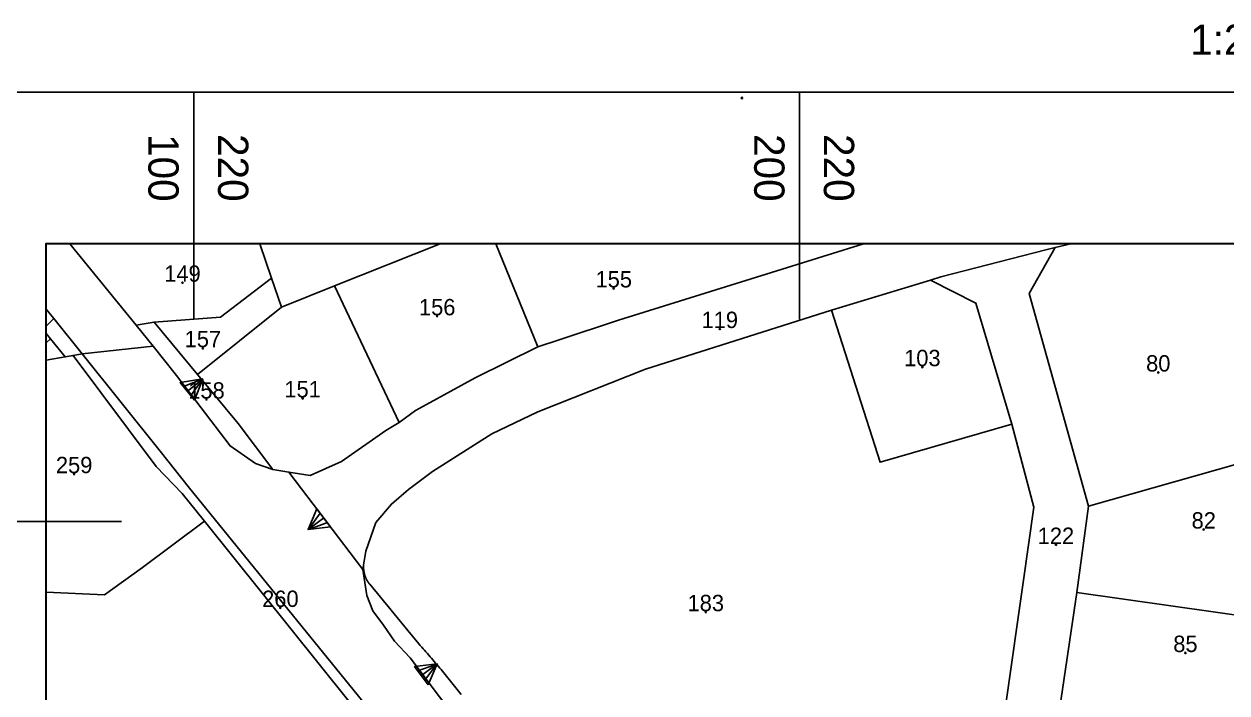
# Model space of a CAD drawing. Extents: x 220180 to 220303, y 630173 to 630265.
# Drawn here: x 220269.85 to 220289.7, y 630231.58 to 630242.62 of the extents above; entities that cross this region are included whole.
import ezdxf
from ezdxf.enums import TextEntityAlignment as Align

# ---------------------------------------------------------------- set-up
doc = ezdxf.new("R2010")
doc.units = 0
for name, color, linetype in [('C1600', 133, 'Continuous'), ('C1602_0', 236, 'Continuous'), ('C1603_0', 236, 'Continuous'), ('C1650', 1, 'Continuous'), ('C1680', 7, 'Continuous'), ('M1280', 7, 'Continuous')]:
    doc.layers.add(name, color=color, linetype=linetype)
doc.styles.add('hebtxt', font='hebtxt.shx')
doc.styles.add('TRHEBTXT', font='hebtxt.shx')

# ---------------------------------------------------------------- blocks, each defined once
blk = doc.blocks.new('C1692')
at = {"color": 255}
blk.add_circle((0, 0), 0.05, dxfattribs=at)
at = {"style": 'hebtxt'}
blk.add_attdef('TEXT', text='', height=2, dxfattribs=at).set_placement((0, 1.5), align=Align.MIDDLE)
blk = doc.blocks.new('C1603')
at = {"color": 255}
blk.add_circle((0, 0), 0.1, dxfattribs=at)
at = {"style": 'hebtxt', "width": 3}
blk.add_attdef('CROSS', text='', height=4, dxfattribs=at).set_placement((0, 1.5), align=Align.MIDDLE)
at = {"style": 'hebtxt'}
blk.add_attdef('PARCEL_NAME', text='', height=2.7, dxfattribs=at).set_placement((0, 1.5), align=Align.MIDDLE)
at = {"style": 'hebtxt', "flags": 1}
for tag, p in [('PARCEL_STATUS', (0, -2.5)), ('GUSH', (0, -1)), ('PARCEL_SOURCE', (0, -4)), ('LEGAL_AREA', (0, -5.5)), ('PARCEL_PREVIOUS', (0, -8.5)), ('CALC_AREA', (0, -7)), ('GUSH_PREVIOUS', (0, -10)), ('TABA_PLAN', (0, -11.5)), ('TABA_MIGRASH', (0, -13)), ('TABA_YEUD', (0, -14.5)), ('COMMENT', (0, -16))]:
    blk.add_attdef(tag, text='', height=1, dxfattribs=at).set_placement(p, align=Align.MIDDLE)
blk = doc.blocks.new('C1650_PLT')
for p, q in [((-0.043, 1.135), (-0.404, 0)), ((0, 1.21), (0, 0)), ((0.039, 1.122), (0.374, 0))]:
    blk.add_line(p, q)
blk.add_lwpolyline([(0.75, 0), (0, 1.299), (-0.75, 0)], close=True)

msp = doc.modelspace()

# ---------------------------------------------------------------- linework, layer by layer
msp.add_lwpolyline([(220270.214, 630213.994), (220295.214, 630213.994), (220295.214, 630238.994), (220270.214, 630238.994)], close=True)
at = {"layer": 'C1600'}
for points in [[(220277.191, 630230.872), (220276.22, 630232.163), (220275.965, 630232.436), (220275.784, 630232.704), (220275.607, 630232.937), (220275.506, 630233.189), (220275.443, 630233.618), (220274.222, 630235.229), (220273.956, 630235.269), (220273.671, 630235.369), (220273.25, 630235.66), (220272.365, 630236.821), (220271.979, 630237.306), (220271.702, 630237.651), (220270.603, 630238.994)], [(220270.603, 630238.994), (220271.702, 630237.651), (220271.979, 630237.306), (220272.365, 630236.821), (220273.25, 630235.66), (220273.671, 630235.369), (220273.956, 630235.269), (220274.222, 630235.229), (220275.443, 630233.618), (220275.506, 630233.189), (220275.607, 630232.937), (220275.784, 630232.704), (220275.965, 630232.436), (220276.22, 630232.163), (220277.191, 630230.872)]]:
    msp.add_lwpolyline(points, dxfattribs=at)
at = {"layer": 'C1602_0'}
for points in [[(220270.603, 630238.994), (220271.702, 630237.651), (220271.979, 630237.306), (220270.81, 630237.18), (220270.343, 630237.763), (220270.214, 630237.915)], [(220273.743, 630238.994), (220273.934, 630238.428), (220273.091, 630237.788), (220271.995, 630237.703), (220271.702, 630237.651), (220270.603, 630238.994)], [(220276.719, 630238.994), (220274.974, 630238.305), (220274.1, 630237.951), (220273.934, 630238.428), (220273.743, 630238.994)], [(220287.129, 630238.994), (220286.872, 630238.936), (220286.714, 630238.895), (220284.982, 630238.45), (220284.814, 630238.396), (220283.179, 630237.902), (220280.109, 630236.928), (220278.329, 630236.222), (220277.572, 630235.862), (220276.592, 630235.239), (220276.195, 630234.938), (220275.912, 630234.701), (220275.655, 630234.398), (220275.491, 630233.922), (220275.454, 630233.689), (220275.443, 630233.618), (220274.222, 630235.229), (220274.571, 630235.172), (220275.088, 630235.401), (220275.819, 630235.914), (220276.042, 630236.047), (220276.312, 630236.246), (220276.49, 630236.343), (220277.298, 630236.783), (220278.332, 630237.296), (220278.684, 630237.413), (220279.659, 630237.735), (220283.706, 630238.994)], [(220277.637, 630238.994), (220278.332, 630237.296), (220277.298, 630236.783), (220276.49, 630236.343), (220276.312, 630236.246), (220276.042, 630236.047), (220274.974, 630238.305), (220276.719, 630238.994)], [(220283.706, 630238.994), (220279.659, 630237.735), (220278.684, 630237.413), (220278.332, 630237.296), (220277.637, 630238.994)], [(220289.871, 630238.994), (220290.624, 630235.571), (220287.42, 630234.664), (220286.442, 630238.175), (220286.872, 630238.936), (220287.129, 630238.994)], [(220270.214, 630237.915), (220270.343, 630237.763), (220270.214, 630237.638)], [(220277.067, 630231.558), (220277.045, 630231.586), (220277.023, 630231.613), (220277.001, 630231.641), (220276.979, 630231.668), (220276.957, 630231.695), (220276.935, 630231.723), (220276.913, 630231.75), (220276.891, 630231.777), (220276.868, 630231.804), (220276.846, 630231.831), (220276.824, 630231.859), (220276.801, 630231.886), (220276.779, 630231.913), (220276.756, 630231.94), (220276.734, 630231.967), (220276.711, 630231.993), (220276.689, 630232.02), (220276.666, 630232.047), (220276.643, 630232.074), (220276.621, 630232.101), (220276.598, 630232.127), (220276.575, 630232.154), (220276.552, 630232.181), (220276.529, 630232.207), (220276.506, 630232.234), (220276.483, 630232.26), (220276.46, 630232.287), (220276.437, 630232.313), (220276.414, 630232.34), (220276.39, 630232.366), (220276.367, 630232.392), (220276.344, 630232.419), (220276.308, 630232.459), (220275.555, 630233.376), (220275.554, 630233.377), (220275.553, 630233.378), (220275.553, 630233.378), (220275.552, 630233.379), (220275.552, 630233.379), (220275.551, 630233.38), (220275.551, 630233.381), (220275.55, 630233.381), (220275.55, 630233.382), (220275.55, 630233.382), (220275.549, 630233.383), (220275.549, 630233.384), (220275.548, 630233.384), (220275.548, 630233.385), (220275.547, 630233.386), (220275.547, 630233.386), (220275.546, 630233.387), (220275.546, 630233.387), (220275.545, 630233.388), (220275.545, 630233.389), (220275.544, 630233.389), (220275.544, 630233.39), (220275.543, 630233.39), (220275.543, 630233.391), (220275.542, 630233.392), (220275.542, 630233.392), (220275.542, 630233.393), (220275.541, 630233.394), (220275.541, 630233.394), (220275.54, 630233.395), (220275.54, 630233.395), (220275.539, 630233.396), (220275.539, 630233.397), (220275.538, 630233.397), (220275.538, 630233.398), (220275.537, 630233.399), (220275.537, 630233.399), (220275.537, 630233.4), (220275.536, 630233.401), (220275.536, 630233.401), (220275.535, 630233.402), (220275.535, 630233.402), (220275.534, 630233.403), (220275.534, 630233.404), (220275.533, 630233.404), (220275.533, 630233.405), (220275.533, 630233.406), (220275.532, 630233.406), (220275.532, 630233.407), (220275.531, 630233.408), (220275.531, 630233.408), (220275.53, 630233.409), (220275.53, 630233.409), (220275.529, 630233.41), (220275.529, 630233.411), (220275.529, 630233.411), (220275.528, 630233.412), (220275.528, 630233.413), (220275.527, 630233.413), (220275.527, 630233.414), (220275.527, 630233.415), (220275.526, 630233.415), (220275.526, 630233.416), (220275.525, 630233.417), (220275.525, 630233.417), (220275.524, 630233.418), (220275.524, 630233.419), (220275.524, 630233.419), (220275.523, 630233.42), (220275.523, 630233.421), (220275.522, 630233.421), (220275.522, 630233.422), (220275.522, 630233.422), (220275.521, 630233.423), (220275.521, 630233.424), (220275.52, 630233.424), (220275.52, 630233.425), (220275.519, 630233.426), (220275.519, 630233.426), (220275.519, 630233.427), (220275.518, 630233.428), (220275.518, 630233.428), (220275.517, 630233.429), (220275.517, 630233.43), (220275.517, 630233.43), (220275.516, 630233.431), (220275.516, 630233.432), (220275.515, 630233.432), (220275.515, 630233.433), (220275.515, 630233.434), (220275.514, 630233.434), (220275.514, 630233.435), (220275.514, 630233.436), (220275.513, 630233.436), (220275.513, 630233.437), (220275.512, 630233.438), (220275.512, 630233.439), (220275.512, 630233.439), (220275.511, 630233.44), (220275.511, 630233.441), (220275.51, 630233.441), (220275.51, 630233.442), (220275.51, 630233.443), (220275.509, 630233.443), (220275.509, 630233.444), (220275.509, 630233.445), (220275.508, 630233.445), (220275.508, 630233.446), (220275.507, 630233.447), (220275.507, 630233.447), (220275.507, 630233.448), (220275.506, 630233.449), (220275.506, 630233.449), (220275.506, 630233.45), (220275.505, 630233.451), (220275.505, 630233.451), (220275.505, 630233.452), (220275.504, 630233.453), (220275.504, 630233.454), (220275.504, 630233.454), (220275.503, 630233.455), (220275.503, 630233.456), (220275.502, 630233.456), (220275.502, 630233.457), (220275.502, 630233.458), (220275.501, 630233.458), (220275.501, 630233.459), (220275.501, 630233.46), (220275.5, 630233.46), (220275.5, 630233.461), (220275.5, 630233.462), (220275.499, 630233.463), (220275.499, 630233.463), (220275.499, 630233.464), (220275.498, 630233.465), (220275.498, 630233.465), (220275.498, 630233.466), (220275.497, 630233.467), (220275.497, 630233.467), (220275.497, 630233.468), (220275.496, 630233.469), (220275.496, 630233.47), (220275.496, 630233.47), (220275.495, 630233.471), (220275.495, 630233.472), (220275.495, 630233.472), (220275.494, 630233.473), (220275.494, 630233.474), (220275.494, 630233.474), (220275.493, 630233.475), (220275.493, 630233.476), (220275.493, 630233.477), (220275.492, 630233.477), (220275.492, 630233.478), (220275.492, 630233.479), (220275.491, 630233.479), (220275.491, 630233.48), (220275.491, 630233.481), (220275.491, 630233.482), (220275.49, 630233.482), (220275.49, 630233.483), (220275.49, 630233.484), (220275.489, 630233.484), (220275.489, 630233.485), (220275.489, 630233.486), (220275.488, 630233.487), (220275.488, 630233.487), (220275.488, 630233.488), (220275.488, 630233.489), (220275.487, 630233.489), (220275.487, 630233.49), (220275.487, 630233.491), (220275.486, 630233.492), (220275.486, 630233.492), (220275.486, 630233.493), (220275.485, 630233.494), (220275.485, 630233.494), (220275.485, 630233.495), (220275.485, 630233.496), (220275.484, 630233.497), (220275.484, 630233.497), (220275.484, 630233.498), (220275.484, 630233.499), (220275.483, 630233.5), (220275.483, 630233.5), (220275.483, 630233.501), (220275.482, 630233.502), (220275.482, 630233.502), (220275.482, 630233.503), (220275.482, 630233.504), (220275.481, 630233.505), (220275.481, 630233.505), (220275.481, 630233.506), (220275.481, 630233.507), (220275.48, 630233.508), (220275.48, 630233.508), (220275.48, 630233.509), (220275.479, 630233.51), (220275.479, 630233.51), (220275.479, 630233.511), (220275.479, 630233.512), (220275.478, 630233.513), (220275.478, 630233.513), (220275.478, 630233.514), (220275.478, 630233.515), (220275.477, 630233.516), (220275.477, 630233.516), (220275.477, 630233.517), (220275.477, 630233.518), (220275.476, 630233.518), (220275.476, 630233.519), (220275.476, 630233.52), (220275.476, 630233.521), (220275.475, 630233.521), (220275.475, 630233.522), (220275.475, 630233.523), (220275.475, 630233.524), (220275.475, 630233.524), (220275.474, 630233.525), (220275.474, 630233.526), (220275.474, 630233.527), (220275.474, 630233.527), (220275.473, 630233.528), (220275.473, 630233.529), (220275.473, 630233.53), (220275.473, 630233.53), (220275.472, 630233.531), (220275.472, 630233.532), (220275.472, 630233.533), (220275.472, 630233.533), (220275.472, 630233.534), (220275.471, 630233.535), (220275.471, 630233.536), (220275.471, 630233.536), (220275.471, 630233.537), (220275.471, 630233.538), (220275.47, 630233.539), (220275.47, 630233.539), (220275.47, 630233.54), (220275.47, 630233.541), (220275.469, 630233.542), (220275.469, 630233.542), (220275.469, 630233.543), (220275.469, 630233.544), (220275.469, 630233.545), (220275.468, 630233.545), (220275.468, 630233.546), (220275.468, 630233.547), (220275.468, 630233.548), (220275.468, 630233.548), (220275.468, 630233.549), (220275.467, 630233.55), (220275.467, 630233.551), (220275.467, 630233.551), (220275.467, 630233.552), (220275.467, 630233.553), (220275.466, 630233.554), (220275.466, 630233.554), (220275.466, 630233.555), (220275.466, 630233.556), (220275.466, 630233.557), (220275.465, 630233.557), (220275.465, 630233.558), (220275.465, 630233.559), (220275.465, 630233.56), (220275.465, 630233.56), (220275.465, 630233.561), (220275.464, 630233.562), (220275.464, 630233.563), (220275.464, 630233.563), (220275.464, 630233.564), (220275.464, 630233.565), (220275.464, 630233.566), (220275.463, 630233.566), (220275.463, 630233.567), (220275.463, 630233.568), (220275.463, 630233.569), (220275.463, 630233.569), (220275.463, 630233.57), (220275.462, 630233.571), (220275.462, 630233.572), (220275.462, 630233.572), (220275.462, 630233.573), (220275.462, 630233.574), (220275.462, 630233.575), (220275.462, 630233.576), (220275.461, 630233.576), (220275.461, 630233.577), (220275.461, 630233.578), (220275.461, 630233.579), (220275.461, 630233.579), (220275.461, 630233.58), (220275.461, 630233.581), (220275.46, 630233.582), (220275.46, 630233.582), (220275.46, 630233.583), (220275.46, 630233.584), (220275.46, 630233.585), (220275.46, 630233.585), (220275.46, 630233.586), (220275.46, 630233.587), (220275.459, 630233.588), (220275.459, 630233.589), (220275.459, 630233.589), (220275.459, 630233.59), (220275.459, 630233.591), (220275.459, 630233.592), (220275.459, 630233.592), (220275.459, 630233.593), (220275.458, 630233.594), (220275.458, 630233.595), (220275.458, 630233.595), (220275.458, 630233.596), (220275.458, 630233.597), (220275.458, 630233.598), (220275.458, 630233.598), (220275.458, 630233.599), (220275.458, 630233.6), (220275.457, 630233.601), (220275.457, 630233.602), (220275.457, 630233.602), (220275.457, 630233.603), (220275.457, 630233.604), (220275.457, 630233.605), (220275.457, 630233.605), (220275.457, 630233.606), (220275.457, 630233.607), (220275.457, 630233.608), (220275.457, 630233.608), (220275.456, 630233.609), (220275.456, 630233.61), (220275.456, 630233.611), (220275.456, 630233.612), (220275.456, 630233.612), (220275.456, 630233.613), (220275.456, 630233.614), (220275.456, 630233.615), (220275.456, 630233.615), (220275.456, 630233.616), (220275.456, 630233.617), (220275.456, 630233.618), (220275.455, 630233.619), (220275.455, 630233.619), (220275.455, 630233.62), (220275.455, 630233.621), (220275.455, 630233.622), (220275.455, 630233.622), (220275.455, 630233.623), (220275.455, 630233.624), (220275.455, 630233.625), (220275.455, 630233.625), (220275.455, 630233.626), (220275.455, 630233.627), (220275.455, 630233.628), (220275.455, 630233.629), (220275.455, 630233.629), (220275.455, 630233.63), (220275.454, 630233.631), (220275.454, 630233.632), (220275.454, 630233.632), (220275.454, 630233.633), (220275.454, 630233.634), (220275.454, 630233.635), (220275.454, 630233.636), (220275.454, 630233.636), (220275.454, 630233.637), (220275.454, 630233.638), (220275.454, 630233.639), (220275.454, 630233.639), (220275.454, 630233.64), (220275.454, 630233.641), (220275.454, 630233.642), (220275.454, 630233.643), (220275.454, 630233.643), (220275.454, 630233.644), (220275.454, 630233.645), (220275.454, 630233.646), (220275.454, 630233.646), (220275.454, 630233.647), (220275.454, 630233.648), (220275.454, 630233.649), (220275.454, 630233.649), (220275.454, 630233.65), (220275.454, 630233.651), (220275.454, 630233.652), (220275.454, 630233.653), (220275.454, 630233.653), (220275.454, 630233.654), (220275.454, 630233.655), (220275.454, 630233.656), (220275.454, 630233.656), (220275.454, 630233.657), (220275.454, 630233.658), (220275.454, 630233.659), (220275.454, 630233.66), (220275.454, 630233.66), (220275.454, 630233.661), (220275.454, 630233.662), (220275.454, 630233.663), (220275.454, 630233.663), (220275.454, 630233.664), (220275.454, 630233.665), (220275.454, 630233.666), (220275.454, 630233.667), (220275.454, 630233.667), (220275.454, 630233.668), (220275.454, 630233.669), (220275.454, 630233.67), (220275.454, 630233.67), (220275.454, 630233.671), (220275.454, 630233.672), (220275.454, 630233.673), (220275.454, 630233.674), (220275.454, 630233.674), (220275.454, 630233.675), (220275.454, 630233.676), (220275.454, 630233.677), (220275.454, 630233.677), (220275.454, 630233.678), (220275.454, 630233.679), (220275.454, 630233.68), (220275.454, 630233.681), (220275.454, 630233.681), (220275.454, 630233.682), (220275.454, 630233.683), (220275.454, 630233.684), (220275.454, 630233.684), (220275.454, 630233.685), (220275.454, 630233.686), (220275.454, 630233.687), (220275.454, 630233.687), (220275.454, 630233.688), (220275.454, 630233.689), (220275.491, 630233.922), (220275.655, 630234.398), (220275.912, 630234.701), (220276.195, 630234.938), (220276.592, 630235.239), (220277.572, 630235.862), (220278.329, 630236.222), (220280.109, 630236.928), (220283.179, 630237.902), (220283.98, 630235.391), (220286.156, 630236.021), (220286.515, 630234.651), (220286.343, 630233.406), (220286.058, 630231.435)], [(220270.214, 630237.638), (220270.343, 630237.763), (220270.81, 630237.18), (220270.659, 630237.153), (220270.529, 630237.13), (220270.284, 630237.428), (220270.214, 630237.513)], [(220270.214, 630237.513), (220270.284, 630237.428), (220270.214, 630237.36)], [(220270.214, 630237.36), (220270.284, 630237.428), (220270.529, 630237.13), (220270.214, 630237.075)], [(220275.349, 630231.555), (220272.581, 630234.962), (220272.096, 630235.573), (220270.81, 630237.18), (220271.979, 630237.306), (220272.365, 630236.821), (220273.25, 630235.66), (220273.671, 630235.369), (220273.956, 630235.269), (220274.222, 630235.229), (220275.443, 630233.618), (220275.506, 630233.189), (220275.607, 630232.937), (220275.784, 630232.704), (220275.965, 630232.436), (220276.22, 630232.163), (220277.191, 630230.872)], [(220270.214, 630237.075), (220270.529, 630237.13), (220270.659, 630237.153), (220272.028, 630235.321), (220272.458, 630234.875), (220272.825, 630234.418), (220271.803, 630233.654), (220271.177, 630233.203), (220270.214, 630233.247)], [(220270.214, 630233.247), (220271.177, 630233.203), (220271.803, 630233.654), (220272.825, 630234.418), (220275.209, 630231.448), (220275.192, 630231.436), (220273.96, 630230.477), (220273.882, 630227.655), (220273.034, 630227.81), (220272.576, 630228.024), (220271.291, 630228.19), (220271.187, 630228.283), (220270.704, 630228.462), (220270.274, 630228.52), (220270.214, 630228.549)], [(220277.191, 630230.872), (220276.22, 630232.163), (220275.965, 630232.436), (220275.784, 630232.704), (220275.607, 630232.937), (220275.506, 630233.189), (220275.443, 630233.618), (220275.454, 630233.689), (220275.454, 630233.688), (220275.454, 630233.687), (220275.454, 630233.687), (220275.454, 630233.686), (220275.454, 630233.685), (220275.454, 630233.684), (220275.454, 630233.684), (220275.454, 630233.683), (220275.454, 630233.682), (220275.454, 630233.681), (220275.454, 630233.681), (220275.454, 630233.68), (220275.454, 630233.679), (220275.454, 630233.678), (220275.454, 630233.677), (220275.454, 630233.677), (220275.454, 630233.676), (220275.454, 630233.675), (220275.454, 630233.674), (220275.454, 630233.674), (220275.454, 630233.673), (220275.454, 630233.672), (220275.454, 630233.671), (220275.454, 630233.67), (220275.454, 630233.67), (220275.454, 630233.669), (220275.454, 630233.668), (220275.454, 630233.667), (220275.454, 630233.667), (220275.454, 630233.666), (220275.454, 630233.665), (220275.454, 630233.664), (220275.454, 630233.663), (220275.454, 630233.663), (220275.454, 630233.662), (220275.454, 630233.661), (220275.454, 630233.66), (220275.454, 630233.66), (220275.454, 630233.659), (220275.454, 630233.658), (220275.454, 630233.657), (220275.454, 630233.656), (220275.454, 630233.656), (220275.454, 630233.655), (220275.454, 630233.654), (220275.454, 630233.653), (220275.454, 630233.653), (220275.454, 630233.652), (220275.454, 630233.651), (220275.454, 630233.65), (220275.454, 630233.649), (220275.454, 630233.649), (220275.454, 630233.648), (220275.454, 630233.647), (220275.454, 630233.646), (220275.454, 630233.646), (220275.454, 630233.645), (220275.454, 630233.644), (220275.454, 630233.643), (220275.454, 630233.643), (220275.454, 630233.642), (220275.454, 630233.641), (220275.454, 630233.64), (220275.454, 630233.639), (220275.454, 630233.639), (220275.454, 630233.638), (220275.454, 630233.637), (220275.454, 630233.636), (220275.454, 630233.636), (220275.454, 630233.635), (220275.454, 630233.634), (220275.454, 630233.633), (220275.454, 630233.632), (220275.454, 630233.632), (220275.454, 630233.631), (220275.455, 630233.63), (220275.455, 630233.629), (220275.455, 630233.629), (220275.455, 630233.628), (220275.455, 630233.627), (220275.455, 630233.626), (220275.455, 630233.625), (220275.455, 630233.625), (220275.455, 630233.624), (220275.455, 630233.623), (220275.455, 630233.622), (220275.455, 630233.622), (220275.455, 630233.621), (220275.455, 630233.62), (220275.455, 630233.619), (220275.455, 630233.619), (220275.456, 630233.618), (220275.456, 630233.617), (220275.456, 630233.616), (220275.456, 630233.615), (220275.456, 630233.615), (220275.456, 630233.614), (220275.456, 630233.613), (220275.456, 630233.612), (220275.456, 630233.612), (220275.456, 630233.611), (220275.456, 630233.61), (220275.456, 630233.609), (220275.457, 630233.608), (220275.457, 630233.608), (220275.457, 630233.607), (220275.457, 630233.606), (220275.457, 630233.605), (220275.457, 630233.605), (220275.457, 630233.604), (220275.457, 630233.603), (220275.457, 630233.602), (220275.457, 630233.602), (220275.457, 630233.601), (220275.458, 630233.6), (220275.458, 630233.599), (220275.458, 630233.598), (220275.458, 630233.598), (220275.458, 630233.597), (220275.458, 630233.596), (220275.458, 630233.595), (220275.458, 630233.595), (220275.458, 630233.594), (220275.459, 630233.593), (220275.459, 630233.592), (220275.459, 630233.592), (220275.459, 630233.591), (220275.459, 630233.59), (220275.459, 630233.589), (220275.459, 630233.589), (220275.459, 630233.588), (220275.46, 630233.587), (220275.46, 630233.586), (220275.46, 630233.585), (220275.46, 630233.585), (220275.46, 630233.584), (220275.46, 630233.583), (220275.46, 630233.582), (220275.46, 630233.582), (220275.461, 630233.581), (220275.461, 630233.58), (220275.461, 630233.579), (220275.461, 630233.579), (220275.461, 630233.578), (220275.461, 630233.577), (220275.461, 630233.576), (220275.462, 630233.576), (220275.462, 630233.575), (220275.462, 630233.574), (220275.462, 630233.573), (220275.462, 630233.572), (220275.462, 630233.572), (220275.462, 630233.571), (220275.463, 630233.57), (220275.463, 630233.569), (220275.463, 630233.569), (220275.463, 630233.568), (220275.463, 630233.567), (220275.463, 630233.566), (220275.464, 630233.566), (220275.464, 630233.565), (220275.464, 630233.564), (220275.464, 630233.563), (220275.464, 630233.563), (220275.464, 630233.562), (220275.465, 630233.561), (220275.465, 630233.56), (220275.465, 630233.56), (220275.465, 630233.559), (220275.465, 630233.558), (220275.465, 630233.557), (220275.466, 630233.557), (220275.466, 630233.556), (220275.466, 630233.555), (220275.466, 630233.554), (220275.466, 630233.554), (220275.467, 630233.553), (220275.467, 630233.552), (220275.467, 630233.551), (220275.467, 630233.551), (220275.467, 630233.55), (220275.468, 630233.549), (220275.468, 630233.548), (220275.468, 630233.548), (220275.468, 630233.547), (220275.468, 630233.546), (220275.468, 630233.545), (220275.469, 630233.545), (220275.469, 630233.544), (220275.469, 630233.543), (220275.469, 630233.542), (220275.469, 630233.542), (220275.47, 630233.541), (220275.47, 630233.54), (220275.47, 630233.539), (220275.47, 630233.539), (220275.471, 630233.538), (220275.471, 630233.537), (220275.471, 630233.536), (220275.471, 630233.536), (220275.471, 630233.535), (220275.472, 630233.534), (220275.472, 630233.533), (220275.472, 630233.533), (220275.472, 630233.532), (220275.472, 630233.531), (220275.473, 630233.53), (220275.473, 630233.53), (220275.473, 630233.529), (220275.473, 630233.528), (220275.474, 630233.527), (220275.474, 630233.527), (220275.474, 630233.526), (220275.474, 630233.525), (220275.475, 630233.524), (220275.475, 630233.524), (220275.475, 630233.523), (220275.475, 630233.522), (220275.475, 630233.521), (220275.476, 630233.521), (220275.476, 630233.52), (220275.476, 630233.519), (220275.476, 630233.518), (220275.477, 630233.518), (220275.477, 630233.517), (220275.477, 630233.516), (220275.477, 630233.516), (220275.478, 630233.515), (220275.478, 630233.514), (220275.478, 630233.513), (220275.478, 630233.513), (220275.479, 630233.512), (220275.479, 630233.511), (220275.479, 630233.51), (220275.479, 630233.51), (220275.48, 630233.509), (220275.48, 630233.508), (220275.48, 630233.508), (220275.481, 630233.507), (220275.481, 630233.506), (220275.481, 630233.505), (220275.481, 630233.505), (220275.482, 630233.504), (220275.482, 630233.503), (220275.482, 630233.502), (220275.482, 630233.502), (220275.483, 630233.501), (220275.483, 630233.5), (220275.483, 630233.5), (220275.484, 630233.499), (220275.484, 630233.498), (220275.484, 630233.497), (220275.484, 630233.497), (220275.485, 630233.496), (220275.485, 630233.495), (220275.485, 630233.494), (220275.485, 630233.494), (220275.486, 630233.493), (220275.486, 630233.492), (220275.486, 630233.492), (220275.487, 630233.491), (220275.487, 630233.49), (220275.487, 630233.489), (220275.488, 630233.489), (220275.488, 630233.488), (220275.488, 630233.487), (220275.488, 630233.487), (220275.489, 630233.486), (220275.489, 630233.485), (220275.489, 630233.484), (220275.49, 630233.484), (220275.49, 630233.483), (220275.49, 630233.482), (220275.491, 630233.482), (220275.491, 630233.481), (220275.491, 630233.48), (220275.491, 630233.479), (220275.492, 630233.479), (220275.492, 630233.478), (220275.492, 630233.477), (220275.493, 630233.477), (220275.493, 630233.476), (220275.493, 630233.475), (220275.494, 630233.474), (220275.494, 630233.474), (220275.494, 630233.473), (220275.495, 630233.472), (220275.495, 630233.472), (220275.495, 630233.471), (220275.496, 630233.47), (220275.496, 630233.47), (220275.496, 630233.469), (220275.497, 630233.468), (220275.497, 630233.467), (220275.497, 630233.467), (220275.498, 630233.466), (220275.498, 630233.465), (220275.498, 630233.465), (220275.499, 630233.464), (220275.499, 630233.463), (220275.499, 630233.463), (220275.5, 630233.462), (220275.5, 630233.461), (220275.5, 630233.46), (220275.501, 630233.46), (220275.501, 630233.459), (220275.501, 630233.458), (220275.502, 630233.458), (220275.502, 630233.457), (220275.502, 630233.456), (220275.503, 630233.456), (220275.503, 630233.455), (220275.504, 630233.454), (220275.504, 630233.454), (220275.504, 630233.453), (220275.505, 630233.452), (220275.505, 630233.451), (220275.505, 630233.451), (220275.506, 630233.45), (220275.506, 630233.449), (220275.506, 630233.449), (220275.507, 630233.448), (220275.507, 630233.447), (220275.507, 630233.447), (220275.508, 630233.446), (220275.508, 630233.445), (220275.509, 630233.445), (220275.509, 630233.444), (220275.509, 630233.443), (220275.51, 630233.443), (220275.51, 630233.442), (220275.51, 630233.441), (220275.511, 630233.441), (220275.511, 630233.44), (220275.512, 630233.439), (220275.512, 630233.439), (220275.512, 630233.438), (220275.513, 630233.437), (220275.513, 630233.436), (220275.514, 630233.436), (220275.514, 630233.435), (220275.514, 630233.434), (220275.515, 630233.434), (220275.515, 630233.433), (220275.515, 630233.432), (220275.516, 630233.432), (220275.516, 630233.431), (220275.517, 630233.43), (220275.517, 630233.43), (220275.517, 630233.429), (220275.518, 630233.428), (220275.518, 630233.428), (220275.519, 630233.427), (220275.519, 630233.426), (220275.519, 630233.426), (220275.52, 630233.425), (220275.52, 630233.424), (220275.521, 630233.424), (220275.521, 630233.423), (220275.522, 630233.422), (220275.522, 630233.422), (220275.522, 630233.421), (220275.523, 630233.421), (220275.523, 630233.42), (220275.524, 630233.419), (220275.524, 630233.419), (220275.524, 630233.418), (220275.525, 630233.417), (220275.525, 630233.417), (220275.526, 630233.416), (220275.526, 630233.415), (220275.527, 630233.415), (220275.527, 630233.414), (220275.527, 630233.413), (220275.528, 630233.413), (220275.528, 630233.412), (220275.529, 630233.411), (220275.529, 630233.411), (220275.529, 630233.41), (220275.53, 630233.409), (220275.53, 630233.409), (220275.531, 630233.408), (220275.531, 630233.408), (220275.532, 630233.407), (220275.532, 630233.406), (220275.533, 630233.406), (220275.533, 630233.405), (220275.533, 630233.404), (220275.534, 630233.404), (220275.534, 630233.403), (220275.535, 630233.402), (220275.535, 630233.402), (220275.536, 630233.401), (220275.536, 630233.401), (220275.537, 630233.4), (220275.537, 630233.399), (220275.537, 630233.399), (220275.538, 630233.398), (220275.538, 630233.397), (220275.539, 630233.397), (220275.539, 630233.396), (220275.54, 630233.395), (220275.54, 630233.395), (220275.541, 630233.394), (220275.541, 630233.394), (220275.542, 630233.393), (220275.542, 630233.392), (220275.542, 630233.392), (220275.543, 630233.391), (220275.543, 630233.39), (220275.544, 630233.39), (220275.544, 630233.389), (220275.545, 630233.389), (220275.545, 630233.388), (220275.546, 630233.387), (220275.546, 630233.387), (220275.547, 630233.386), (220275.547, 630233.386), (220275.548, 630233.385), (220275.548, 630233.384), (220275.549, 630233.384), (220275.549, 630233.383), (220275.55, 630233.382), (220275.55, 630233.382), (220275.55, 630233.381), (220275.551, 630233.381), (220275.551, 630233.38), (220275.552, 630233.379), (220275.552, 630233.379), (220275.553, 630233.378), (220275.553, 630233.378), (220275.554, 630233.377), (220275.555, 630233.376), (220276.308, 630232.459), (220276.344, 630232.419), (220276.367, 630232.392), (220276.39, 630232.366), (220276.414, 630232.34), (220276.437, 630232.313), (220276.46, 630232.287), (220276.483, 630232.26), (220276.506, 630232.234), (220276.529, 630232.207), (220276.552, 630232.181), (220276.575, 630232.154), (220276.598, 630232.127), (220276.621, 630232.101), (220276.643, 630232.074), (220276.666, 630232.047), (220276.689, 630232.02), (220276.711, 630231.993), (220276.734, 630231.967), (220276.756, 630231.94), (220276.779, 630231.913), (220276.801, 630231.886), (220276.824, 630231.859), (220276.846, 630231.831), (220276.868, 630231.804), (220276.891, 630231.777), (220276.913, 630231.75), (220276.935, 630231.723), (220276.957, 630231.695), (220276.979, 630231.668), (220277.001, 630231.641), (220277.023, 630231.613), (220277.045, 630231.586), (220277.067, 630231.558)]]:
    msp.add_lwpolyline(points, dxfattribs=at)
for points in [[(220286.058, 630231.435), (220286.343, 630233.406), (220286.515, 630234.651), (220286.156, 630236.021), (220285.561, 630238.017), (220284.814, 630238.396), (220284.982, 630238.45), (220286.714, 630238.895), (220286.872, 630238.936), (220286.442, 630238.175), (220287.42, 630234.664), (220287.227, 630233.242), (220286.897, 630231.005), (220286.853, 630230.696), (220286.696, 630229.6), (220285.898, 630230.358), (220286.058, 630231.435)], [(220272.71, 630236.84), (220271.995, 630237.703), (220273.091, 630237.788), (220273.934, 630238.428), (220274.1, 630237.951), (220272.71, 630236.84)], [(220273.381, 630236.032), (220272.71, 630236.84), (220274.1, 630237.951), (220274.974, 630238.305), (220276.042, 630236.047), (220275.819, 630235.914), (220275.088, 630235.401), (220274.571, 630235.172), (220274.222, 630235.229), (220273.956, 630235.269), (220273.381, 630236.032)], [(220283.98, 630235.391), (220283.179, 630237.902), (220284.814, 630238.396), (220285.561, 630238.017), (220286.156, 630236.021), (220283.98, 630235.391)], [(220273.25, 630235.66), (220272.365, 630236.821), (220271.979, 630237.306), (220271.702, 630237.651), (220271.995, 630237.703), (220272.71, 630236.84), (220273.381, 630236.032), (220273.956, 630235.269), (220273.671, 630235.369), (220273.25, 630235.66)], [(220276.39, 630229.975), (220275.611, 630230.944), (220275.209, 630231.448), (220272.825, 630234.418), (220272.458, 630234.875), (220272.028, 630235.321), (220270.659, 630237.153), (220270.81, 630237.18), (220272.096, 630235.573), (220272.581, 630234.962), (220275.349, 630231.555), (220275.835, 630230.949), (220276.248, 630230.39), (220277.071, 630229.276), (220278.05, 630227.951), (220277.725, 630227.851), (220277.414, 630228.406), (220277.074, 630228.97), (220276.8, 630229.401), (220276.39, 630229.975)], [(220287.227, 630233.242), (220287.42, 630234.664), (220290.624, 630235.571), (220291.417, 630235.795), (220291.239, 630233.898), (220291.03, 630232.699), (220287.227, 630233.242)], [(220290.669, 630230.406), (220286.897, 630231.005), (220287.227, 630233.242), (220291.03, 630232.699), (220290.886, 630231.786), (220290.669, 630230.406)]]:
    msp.add_lwpolyline(points, close=True, dxfattribs=at)
at = {"layer": 'C1680'}
for p, q in [((220272.651, 630241.5), (220272.651, 630239)), ((220282.651, 630241.5), (220282.651, 630239)), ((220272.651, 630239), (220272.651, 630237.75)), ((220282.651, 630239), (220282.651, 630237.75)), ((220267.708, 630234.415), (220270.208, 630234.415)), ((220270.208, 630234.415), (220271.458, 630234.415))]:
    msp.add_line(p, q, dxfattribs=at)
for points in [[(220267.708, 630211.488), (220297.72, 630211.488), (220297.72, 630241.5), (220267.708, 630241.5), (220267.708, 630211.488)], [(220270.208, 630213.988), (220295.22, 630213.988), (220295.22, 630239), (220270.208, 630239), (220270.208, 630213.988)]]:
    msp.add_lwpolyline(points, dxfattribs=at)

# ---------------------------------------------------------------- block references
at = {"layer": 'C1603_0', "xscale": 0.1, "yscale": 0.1, "zscale": 0.1}
for p, values in [((220272.464, 630238.355), {'PARCEL_NAME': '149'}), ((220279.583, 630238.259), {'PARCEL_NAME': '155'}), ((220276.669, 630237.801), {'PARCEL_NAME': '156'}), ((220281.333, 630237.591), {'PARCEL_NAME': '119'}), ((220272.801, 630237.272), {'PARCEL_NAME': '157'}), ((220284.677, 630236.961), {'PARCEL_NAME': '103'}), ((220288.571, 630236.873), {'PARCEL_NAME': '80'}), ((220272.86, 630236.426), {'PARCEL_NAME': '158'}), ((220274.447, 630236.444), {'PARCEL_NAME': '151'}), ((220270.676, 630235.195), {'PARCEL_NAME': '259'}), ((220289.322, 630234.281), {'PARCEL_NAME': '82'}), ((220286.882, 630234.029), {'PARCEL_NAME': '122'}), ((220274.08, 630232.987), {'PARCEL_NAME': '260'}), ((220281.102, 630232.917), {'PARCEL_NAME': '183'}), ((220289.019, 630232.243), {'PARCEL_NAME': '85'})]:
    msp.add_blockref('C1603', p, dxfattribs=at).add_auto_attribs(values)
at = {"layer": 'C1650'}
for p, xscale, yscale, zscale, rotation in [((220272.545, 630236.563), 0.2499999999999999, 0.2499999999999999, 0.2499999999999999, 308.6227365920564), ((220274.795, 630234.474), 0.25, 0.25, 0.25, 127.1719832483757), ((220276.409, 630231.868), 0.25, 0.25, 0.25, 306.8698976466253)]:
    msp.add_blockref('C1650_PLT', p, dxfattribs=dict(at, xscale=xscale, yscale=yscale, zscale=zscale, rotation=rotation))
at = {"layer": 'M1280'}
ref = msp.add_blockref('C1692', (220281.698, 630241.403), dxfattribs=dict(at, xscale=0.25, yscale=0.25, zscale=0.25))
ref.add_attrib('TEXT', '1:2500', dxfattribs={"layer": '0', "height": 0.5, "style": 'hebtxt'}).set_placement((220290.12, 630242.366), align=Align.MIDDLE)

# ---------------------------------------------------------------- texts
at = {"layer": 'C1680', "style": 'TRHEBTXT'}
for s, p in [('100', (220272.401, 630240.25)), ('200', (220282.401, 630240.25))]:
    msp.add_text(s, height=0.5, rotation=270, dxfattribs=at).set_placement(p, align=Align.TOP_CENTER)
for p in [(220272.901, 630240.25), (220282.901, 630240.25)]:
    msp.add_text('220', height=0.5, rotation=270, dxfattribs=at).set_placement(p, align=Align.BOTTOM_CENTER)

doc.saveas('drawing.dxf')
